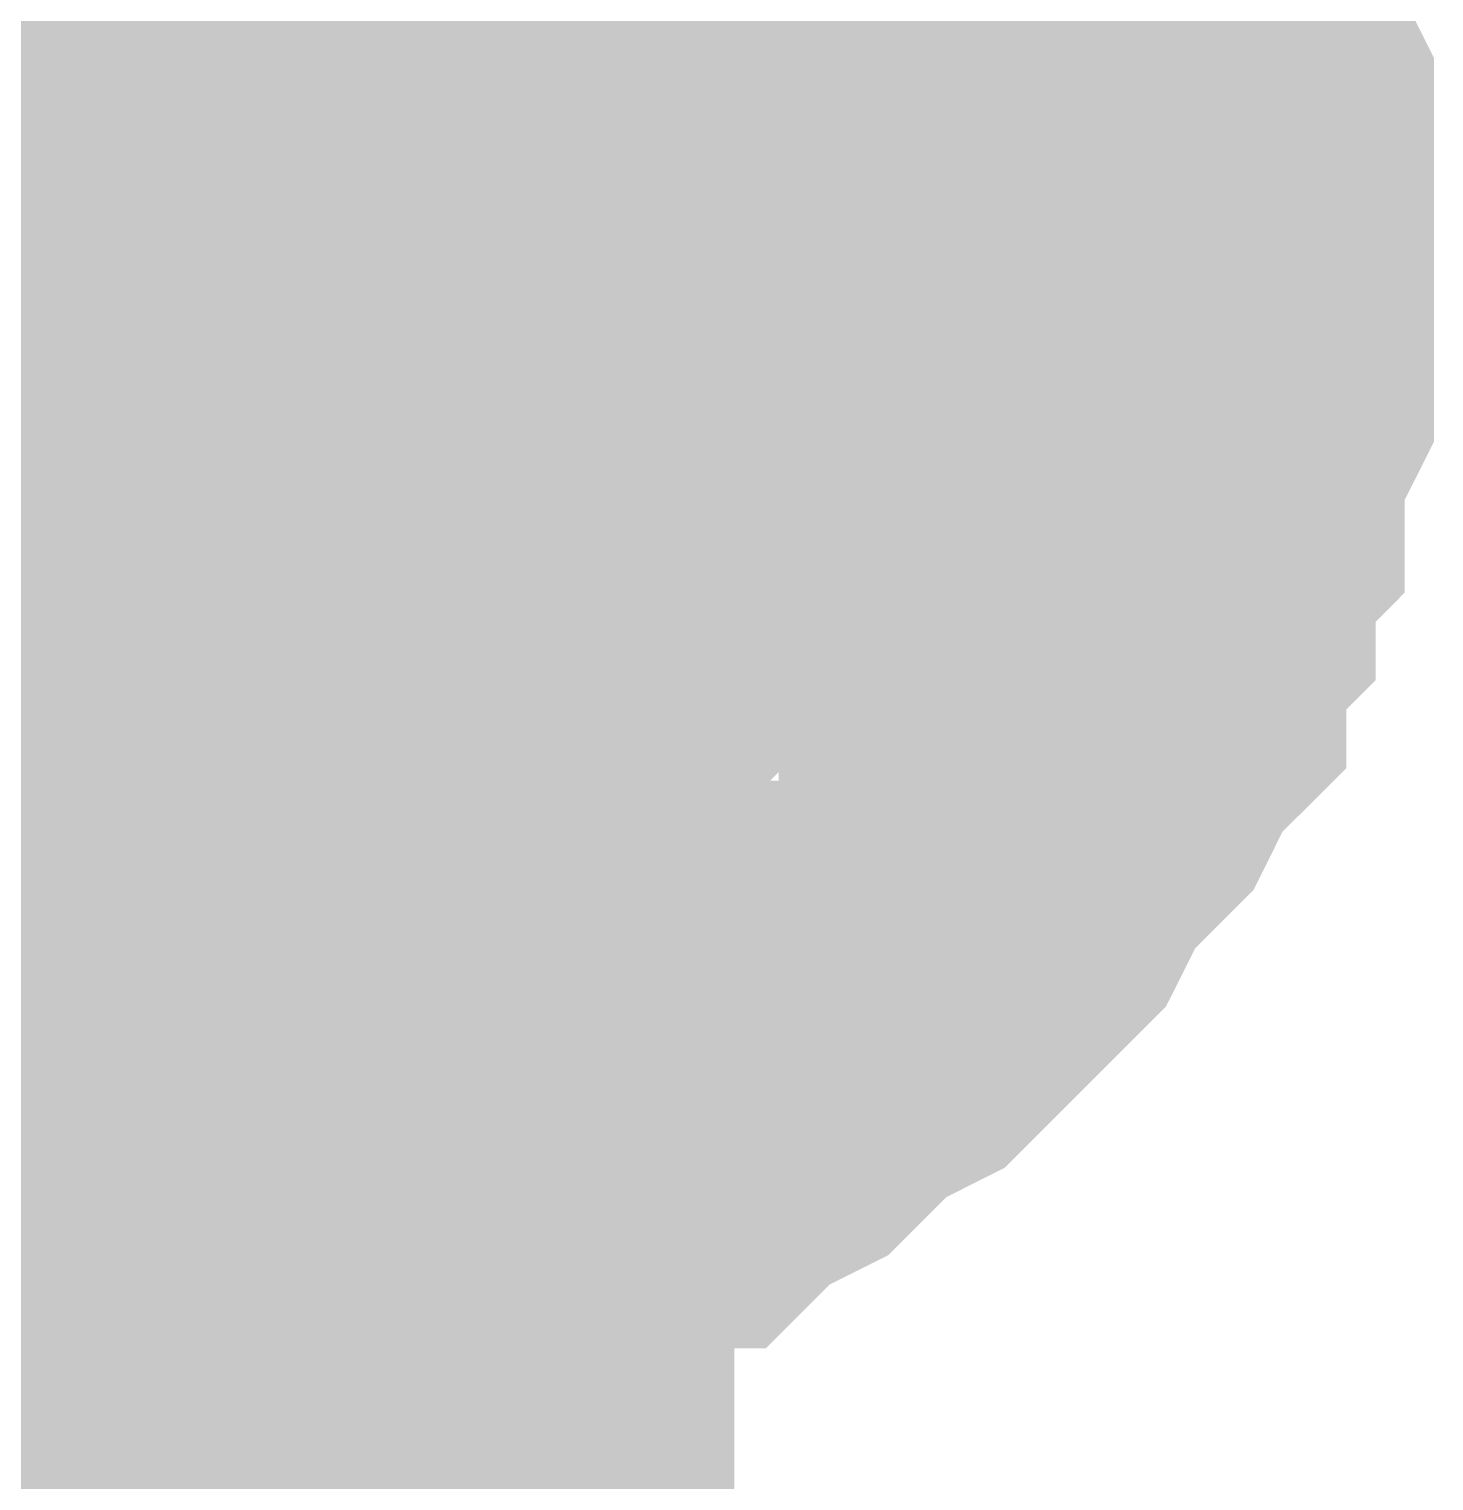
# Model space of a CAD drawing. Header units: inches. Extents: x 0 to 841, y 0 to 594.
# Drawn here: x 547.33 to 548.412, y 274.042 to 275.16 of the extents above; entities that cross this region are included whole.
import ezdxf

# ---------------------------------------------------------------- set-up
doc = ezdxf.new("R2010")
doc.units = ezdxf.units.IN
doc.layers.add('Sheet', color=255, linetype='Continuous')

msp = doc.modelspace()

# ---------------------------------------------------------------- linework, layer by layer
at = {"layer": 'Sheet'}
for points in [[(537.5052, 274.99, 0.7493, 0.7493, 0), (547.4989, 274.99, 0.7493, 0.7493, 0), (547.4989, 277.483, 0.7493, 0.7493, 0)], [(547.8807, 275.3269, 0.2997, 0.2997, 0), (547.9031, 275.3044, 0.2997, 0.2997, 0), (547.9256, 275.282, 0.2997, 0.2997, 0), (547.9256, 275.282, 0.2997, 0.2997, 0), (547.9481, 275.2595, 0.2997, 0.2997, 0), (547.9481, 275.2371, 0.2997, 0.2997, 0), (547.9705, 275.2146, 0.2997, 0.2997, 0), (547.9705, 275.1922, 0.2997, 0.2997, 0), (547.993, 275.1697, 0.2997, 0.2997, 0), (547.993, 275.1472, 0.2997, 0.2997, 0), (547.993, 275.1248, 0.2997, 0.2997, 0), (548.0154, 275.0799, 0.2997, 0.2997, 0), (548.0154, 275.0574, 0.2997, 0.2997, 0), (548.0154, 275.0349, 0.2997, 0.2997, 0), (548.0154, 275.0125, 0.2997, 0.2997, 0), (548.0154, 274.99, 0.2997, 0.2997, 0)], [(547.8807, 275.3269, 0.2997, 0.2997, 0), (547.9031, 275.3044, 0.2997, 0.2997, 0), (547.9256, 275.282, 0.2997, 0.2997, 0), (547.9256, 275.282, 0.2997, 0.2997, 0), (547.9481, 275.2595, 0.2997, 0.2997, 0), (547.9481, 275.2371, 0.2997, 0.2997, 0), (547.9705, 275.2146, 0.2997, 0.2997, 0), (547.9705, 275.1922, 0.2997, 0.2997, 0), (547.993, 275.1697, 0.2997, 0.2997, 0), (547.993, 275.1472, 0.2997, 0.2997, 0), (547.993, 275.1248, 0.2997, 0.2997, 0), (548.0154, 275.0799, 0.2997, 0.2997, 0), (548.0154, 275.0574, 0.2997, 0.2997, 0), (548.0154, 275.0349, 0.2997, 0.2997, 0), (548.0154, 275.0125, 0.2997, 0.2997, 0), (548.0154, 274.99, 0.2997, 0.2997, 0)], [(548.1951, 275.3269, 0.2997, 0.2997, 0), (548.1951, 275.282, 0.2997, 0.2997, 0), (548.2176, 275.2595, 0.2997, 0.2997, 0), (548.2176, 275.2146, 0.2997, 0.2997, 0), (548.24, 275.1922, 0.2997, 0.2997, 0), (548.24, 275.1472, 0.2997, 0.2997, 0), (548.2625, 275.1023, 0.2997, 0.2997, 0), (548.2625, 275.0799, 0.2997, 0.2997, 0), (548.2625, 275.0349, 0.2997, 0.2997, 0), (548.2625, 274.99, 0.2997, 0.2997, 0)], [(548.1951, 275.3269, 0.2997, 0.2997, 0), (548.1951, 275.282, 0.2997, 0.2997, 0), (548.2176, 275.2595, 0.2997, 0.2997, 0), (548.2176, 275.2146, 0.2997, 0.2997, 0), (548.24, 275.1922, 0.2997, 0.2997, 0), (548.24, 275.1472, 0.2997, 0.2997, 0), (548.2625, 275.1023, 0.2997, 0.2997, 0), (548.2625, 275.0799, 0.2997, 0.2997, 0), (548.2625, 275.0349, 0.2997, 0.2997, 0), (548.2625, 274.99, 0.2997, 0.2997, 0)], [(548.1951, 275.3269, 0.2997, 0.2997, 0), (548.1951, 275.282, 0.2997, 0.2997, 0), (548.2176, 275.2595, 0.2997, 0.2997, 0), (548.2176, 275.2146, 0.2997, 0.2997, 0), (548.24, 275.1922, 0.2997, 0.2997, 0), (548.24, 275.1472, 0.2997, 0.2997, 0), (548.2625, 275.1023, 0.2997, 0.2997, 0), (548.2625, 275.0799, 0.2997, 0.2997, 0), (548.2625, 275.0349, 0.2997, 0.2997, 0), (548.2625, 274.99, 0.2997, 0.2997, 0)], [(547.4989, 274.99, 0.7493, 0.7493, 0), (547.4989, 269.4875, 0.7493, 0.7493, 0)], [(547.9705, 275.2146, 0.0991, 0.0991, 0), (547.9705, 275.1922, 0.0991, 0.0991, 0), (547.993, 275.1697, 0.0991, 0.0991, 0), (547.993, 275.1472, 0.0991, 0.0991, 0), (547.993, 275.1248, 0.0991, 0.0991, 0), (548.0154, 275.0799, 0.0991, 0.0991, 0), (548.0154, 275.0574, 0.0991, 0.0991, 0), (548.0154, 275.0349, 0.0991, 0.0991, 0), (548.0154, 275.0125, 0.0991, 0.0991, 0), (548.0154, 274.99, 0.0991, 0.0991, 0)], [(547.9705, 275.2146, 0.0991, 0.0991, 0), (547.9705, 275.1922, 0.0991, 0.0991, 0), (547.993, 275.1697, 0.0991, 0.0991, 0), (547.993, 275.1472, 0.0991, 0.0991, 0), (547.993, 275.1248, 0.0991, 0.0991, 0), (548.0154, 275.0799, 0.0991, 0.0991, 0), (548.0154, 275.0574, 0.0991, 0.0991, 0), (548.0154, 275.0349, 0.0991, 0.0991, 0), (548.0154, 275.0125, 0.0991, 0.0991, 0), (548.0154, 274.99, 0.0991, 0.0991, 0)], [(548.2176, 275.2146, 0.0991, 0.0991, 0), (548.24, 275.1922, 0.0991, 0.0991, 0), (548.24, 275.1472, 0.0991, 0.0991, 0), (548.2625, 275.1023, 0.0991, 0.0991, 0), (548.2625, 275.0799, 0.0991, 0.0991, 0), (548.2625, 275.0349, 0.0991, 0.0991, 0), (548.2625, 274.99, 0.0991, 0.0991, 0)], [(548.2176, 275.2146, 0.0991, 0.0991, 0), (548.24, 275.1922, 0.0991, 0.0991, 0), (548.24, 275.1472, 0.0991, 0.0991, 0), (548.2625, 275.1023, 0.0991, 0.0991, 0), (548.2625, 275.0799, 0.0991, 0.0991, 0), (548.2625, 275.0349, 0.0991, 0.0991, 0), (548.2625, 274.99, 0.0991, 0.0991, 0)], [(548.2176, 275.2146, 0.0991, 0.0991, 0), (548.24, 275.1922, 0.0991, 0.0991, 0), (548.24, 275.1472, 0.0991, 0.0991, 0), (548.2625, 275.1023, 0.0991, 0.0991, 0), (548.2625, 275.0799, 0.0991, 0.0991, 0), (548.2625, 275.0349, 0.0991, 0.0991, 0), (548.2625, 274.99, 0.0991, 0.0991, 0)], [(548.2625, 274.99, 0.2997, 0.2997, 0), (548.2625, 274.9451, 0.2997, 0.2997, 0), (548.2625, 274.9002, 0.2997, 0.2997, 0), (548.2625, 274.8777, 0.2997, 0.2997, 0), (548.24, 274.8328, 0.2997, 0.2997, 0), (548.24, 274.7879, 0.2997, 0.2997, 0), (548.2176, 274.7654, 0.2997, 0.2997, 0), (548.2176, 274.7205, 0.2997, 0.2997, 0), (548.1951, 274.698, 0.2997, 0.2997, 0), (548.1951, 274.6531, 0.2997, 0.2997, 0), (548.1726, 274.6307, 0.2997, 0.2997, 0), (548.1502, 274.5858, 0.2997, 0.2997, 0), (548.1277, 274.5633, 0.2997, 0.2997, 0), (548.1053, 274.5408, 0.2997, 0.2997, 0), (548.0828, 274.4959, 0.2997, 0.2997, 0), (548.0604, 274.4735, 0.2997, 0.2997, 0), (548.0379, 274.451, 0.2997, 0.2997, 0), (548.0154, 274.4285, 0.2997, 0.2997, 0), (547.993, 274.4061, 0.2997, 0.2997, 0), (547.9481, 274.3836, 0.2997, 0.2997, 0), (547.9256, 274.3612, 0.2997, 0.2997, 0), (547.9031, 274.3387, 0.2997, 0.2997, 0), (547.8582, 274.3162, 0.2997, 0.2997, 0), (547.8358, 274.2938, 0.2997, 0.2997, 0), (547.7909, 274.2938, 0.2997, 0.2997, 0), (547.7684, 274.2713, 0.2997, 0.2997, 0), (547.7235, 274.2713, 0.2997, 0.2997, 0), (547.701, 274.2489, 0.2997, 0.2997, 0), (547.6561, 274.2489, 0.2997, 0.2997, 0), (547.6112, 274.2264, 0.2997, 0.2997, 0), (547.5887, 274.2264, 0.2997, 0.2997, 0), (547.5438, 274.2264, 0.2997, 0.2997, 0), (547.4989, 274.2264, 0.2997, 0.2997, 0)], [(547.4989, 269.9816, 0.2997, 0.2997, 0), (547.4989, 274.99, 0.2997, 0.2997, 0)], [(548.2625, 274.99, 0.2997, 0.2997, 0), (548.2625, 274.9451, 0.2997, 0.2997, 0), (548.2625, 274.9002, 0.2997, 0.2997, 0), (548.2625, 274.8777, 0.2997, 0.2997, 0), (548.24, 274.8328, 0.2997, 0.2997, 0), (548.24, 274.7879, 0.2997, 0.2997, 0), (548.2176, 274.7654, 0.2997, 0.2997, 0), (548.2176, 274.7205, 0.2997, 0.2997, 0), (548.1951, 274.698, 0.2997, 0.2997, 0), (548.1951, 274.6531, 0.2997, 0.2997, 0), (548.1726, 274.6307, 0.2997, 0.2997, 0), (548.1502, 274.5858, 0.2997, 0.2997, 0), (548.1277, 274.5633, 0.2997, 0.2997, 0), (548.1053, 274.5408, 0.2997, 0.2997, 0), (548.0828, 274.4959, 0.2997, 0.2997, 0), (548.0604, 274.4735, 0.2997, 0.2997, 0), (548.0379, 274.451, 0.2997, 0.2997, 0), (548.0154, 274.4285, 0.2997, 0.2997, 0), (547.993, 274.4061, 0.2997, 0.2997, 0), (547.9481, 274.3836, 0.2997, 0.2997, 0), (547.9256, 274.3612, 0.2997, 0.2997, 0), (547.9031, 274.3387, 0.2997, 0.2997, 0), (547.8582, 274.3162, 0.2997, 0.2997, 0), (547.8358, 274.2938, 0.2997, 0.2997, 0), (547.7909, 274.2938, 0.2997, 0.2997, 0), (547.7684, 274.2713, 0.2997, 0.2997, 0), (547.7235, 274.2713, 0.2997, 0.2997, 0), (547.701, 274.2489, 0.2997, 0.2997, 0), (547.6561, 274.2489, 0.2997, 0.2997, 0), (547.6112, 274.2264, 0.2997, 0.2997, 0), (547.5887, 274.2264, 0.2997, 0.2997, 0), (547.5438, 274.2264, 0.2997, 0.2997, 0), (547.4989, 274.2264, 0.2997, 0.2997, 0)], [(548.2625, 274.99, 0.2997, 0.2997, 0), (548.2625, 274.9451, 0.2997, 0.2997, 0), (548.2625, 274.9002, 0.2997, 0.2997, 0), (548.2625, 274.8777, 0.2997, 0.2997, 0), (548.24, 274.8328, 0.2997, 0.2997, 0), (548.24, 274.7879, 0.2997, 0.2997, 0), (548.2176, 274.7654, 0.2997, 0.2997, 0), (548.2176, 274.7205, 0.2997, 0.2997, 0), (548.1951, 274.698, 0.2997, 0.2997, 0), (548.1951, 274.6531, 0.2997, 0.2997, 0), (548.1726, 274.6307, 0.2997, 0.2997, 0), (548.1502, 274.5858, 0.2997, 0.2997, 0), (548.1277, 274.5633, 0.2997, 0.2997, 0), (548.1053, 274.5408, 0.2997, 0.2997, 0), (548.0828, 274.4959, 0.2997, 0.2997, 0), (548.0604, 274.4735, 0.2997, 0.2997, 0), (548.0379, 274.451, 0.2997, 0.2997, 0), (548.0154, 274.4285, 0.2997, 0.2997, 0), (547.993, 274.4061, 0.2997, 0.2997, 0), (547.9481, 274.3836, 0.2997, 0.2997, 0), (547.9256, 274.3612, 0.2997, 0.2997, 0), (547.9031, 274.3387, 0.2997, 0.2997, 0), (547.8582, 274.3162, 0.2997, 0.2997, 0), (547.8358, 274.2938, 0.2997, 0.2997, 0), (547.7909, 274.2938, 0.2997, 0.2997, 0), (547.7684, 274.2713, 0.2997, 0.2997, 0), (547.7235, 274.2713, 0.2997, 0.2997, 0), (547.701, 274.2489, 0.2997, 0.2997, 0), (547.6561, 274.2489, 0.2997, 0.2997, 0), (547.6112, 274.2264, 0.2997, 0.2997, 0), (547.5887, 274.2264, 0.2997, 0.2997, 0), (547.5438, 274.2264, 0.2997, 0.2997, 0), (547.4989, 274.2264, 0.2997, 0.2997, 0)], [(548.0154, 274.99, 0.2997, 0.2997, 0), (548.0154, 274.9676, 0.2997, 0.2997, 0), (548.0154, 274.9451, 0.2997, 0.2997, 0), (548.0154, 274.9002, 0.2997, 0.2997, 0), (548.0154, 274.8777, 0.2997, 0.2997, 0), (547.993, 274.8553, 0.2997, 0.2997, 0), (547.993, 274.8328, 0.2997, 0.2997, 0), (547.993, 274.8103, 0.2997, 0.2997, 0), (547.9705, 274.7879, 0.2997, 0.2997, 0), (547.9705, 274.7654, 0.2997, 0.2997, 0), (547.9481, 274.743, 0.2997, 0.2997, 0), (547.9481, 274.7205, 0.2997, 0.2997, 0), (547.9256, 274.698, 0.2997, 0.2997, 0), (547.9256, 274.6756, 0.2997, 0.2997, 0), (547.9031, 274.6531, 0.2997, 0.2997, 0), (547.8807, 274.6307, 0.2997, 0.2997, 0), (547.8582, 274.6307, 0.2997, 0.2997, 0), (547.8582, 274.6082, 0.2997, 0.2997, 0), (547.8358, 274.5858, 0.2997, 0.2997, 0), (547.8133, 274.5633, 0.2997, 0.2997, 0), (547.7909, 274.5633, 0.2997, 0.2997, 0), (547.7684, 274.5408, 0.2997, 0.2997, 0), (547.7459, 274.5408, 0.2997, 0.2997, 0), (547.7235, 274.5184, 0.2997, 0.2997, 0), (547.701, 274.5184, 0.2997, 0.2997, 0), (547.6786, 274.4959, 0.2997, 0.2997, 0), (547.6561, 274.4959, 0.2997, 0.2997, 0), (547.6337, 274.4959, 0.2997, 0.2997, 0), (547.6112, 274.4735, 0.2997, 0.2997, 0), (547.5887, 274.4735, 0.2997, 0.2997, 0), (547.5438, 274.4735, 0.2997, 0.2997, 0), (547.5214, 274.4735, 0.2997, 0.2997, 0), (547.4989, 274.4735, 0.2997, 0.2997, 0)], [(548.0154, 274.99, 0.2997, 0.2997, 0), (548.0154, 274.9676, 0.2997, 0.2997, 0), (548.0154, 274.9451, 0.2997, 0.2997, 0), (548.0154, 274.9002, 0.2997, 0.2997, 0), (548.0154, 274.8777, 0.2997, 0.2997, 0), (547.993, 274.8553, 0.2997, 0.2997, 0), (547.993, 274.8328, 0.2997, 0.2997, 0), (547.993, 274.8103, 0.2997, 0.2997, 0), (547.9705, 274.7879, 0.2997, 0.2997, 0), (547.9705, 274.7654, 0.2997, 0.2997, 0), (547.9481, 274.743, 0.2997, 0.2997, 0), (547.9481, 274.7205, 0.2997, 0.2997, 0), (547.9256, 274.698, 0.2997, 0.2997, 0), (547.9256, 274.6756, 0.2997, 0.2997, 0), (547.9031, 274.6531, 0.2997, 0.2997, 0), (547.8807, 274.6307, 0.2997, 0.2997, 0), (547.8582, 274.6307, 0.2997, 0.2997, 0), (547.8582, 274.6082, 0.2997, 0.2997, 0), (547.8358, 274.5858, 0.2997, 0.2997, 0), (547.8133, 274.5633, 0.2997, 0.2997, 0), (547.7909, 274.5633, 0.2997, 0.2997, 0), (547.7684, 274.5408, 0.2997, 0.2997, 0), (547.7459, 274.5408, 0.2997, 0.2997, 0), (547.7235, 274.5184, 0.2997, 0.2997, 0), (547.701, 274.5184, 0.2997, 0.2997, 0), (547.6786, 274.4959, 0.2997, 0.2997, 0), (547.6561, 274.4959, 0.2997, 0.2997, 0), (547.6337, 274.4959, 0.2997, 0.2997, 0), (547.6112, 274.4735, 0.2997, 0.2997, 0), (547.5887, 274.4735, 0.2997, 0.2997, 0), (547.5438, 274.4735, 0.2997, 0.2997, 0), (547.5214, 274.4735, 0.2997, 0.2997, 0), (547.4989, 274.4735, 0.2997, 0.2997, 0)], [(548.0154, 274.99, 0.2997, 0.2997, 0), (548.0154, 274.99, 0.2997, 0.2997, 0), (548.0154, 274.99, 0.2997, 0.2997, 0), (548.0154, 274.99, 0.2997, 0.2997, 0), (548.0154, 274.99, 0.2997, 0.2997, 0), (548.0154, 274.99, 0.2997, 0.2997, 0), (548.0154, 274.99, 0.2997, 0.2997, 0), (548.0154, 274.99, 0.2997, 0.2997, 0), (548.0154, 274.99, 0.2997, 0.2997, 0), (548.0154, 274.99, 0.2997, 0.2997, 0), (548.0154, 274.99, 0.2997, 0.2997, 0), (548.0154, 274.99, 0.2997, 0.2997, 0), (548.0154, 274.99, 0.2997, 0.2997, 0), (548.0154, 274.99, 0.2997, 0.2997, 0), (548.0154, 274.99, 0.2997, 0.2997, 0), (548.0154, 274.99, 0.2997, 0.2997, 0), (548.0154, 274.99, 0.2997, 0.2997, 0), (548.0154, 274.99, 0.2997, 0.2997, 0), (548.0154, 274.99, 0.2997, 0.2997, 0), (548.0154, 274.99, 0.2997, 0.2997, 0), (548.0154, 274.99, 0.2997, 0.2997, 0), (548.0154, 274.99, 0.2997, 0.2997, 0), (548.0154, 274.99, 0.2997, 0.2997, 0), (548.0154, 274.99, 0.2997, 0.2997, 0), (548.0154, 274.99, 0.2997, 0.2997, 0), (548.0154, 274.99, 0.2997, 0.2997, 0), (548.0154, 274.99, 0.2997, 0.2997, 0), (548.0154, 274.99, 0.2997, 0.2997, 0), (548.0154, 274.99, 0.2997, 0.2997, 0), (548.0154, 274.99, 0.2997, 0.2997, 0), (548.0154, 274.99, 0.2997, 0.2997, 0), (548.0154, 274.99, 0.2997, 0.2997, 0), (548.0154, 274.99, 0.2997, 0.2997, 0)], [(548.0154, 274.99, 0.2997, 0.2997, 0), (548.0154, 274.99, 0.2997, 0.2997, 0)], [(548.0154, 274.99, 0.2997, 0.2997, 0), (548.0154, 274.99, 0.2997, 0.2997, 0), (548.0154, 274.99, 0.2997, 0.2997, 0), (548.0154, 274.99, 0.2997, 0.2997, 0), (548.0154, 274.99, 0.2997, 0.2997, 0), (548.0154, 274.99, 0.2997, 0.2997, 0), (548.0154, 274.99, 0.2997, 0.2997, 0), (548.0154, 274.99, 0.2997, 0.2997, 0), (548.0154, 274.99, 0.2997, 0.2997, 0), (548.0154, 274.99, 0.2997, 0.2997, 0), (548.0154, 274.99, 0.2997, 0.2997, 0), (548.0154, 274.99, 0.2997, 0.2997, 0), (548.0154, 274.99, 0.2997, 0.2997, 0), (548.0154, 274.99, 0.2997, 0.2997, 0), (548.0154, 274.99, 0.2997, 0.2997, 0), (548.0154, 274.99, 0.2997, 0.2997, 0), (548.0154, 274.99, 0.2997, 0.2997, 0), (548.0154, 274.99, 0.2997, 0.2997, 0), (548.0154, 274.99, 0.2997, 0.2997, 0), (548.0154, 274.99, 0.2997, 0.2997, 0), (548.0154, 274.99, 0.2997, 0.2997, 0), (548.0154, 274.99, 0.2997, 0.2997, 0), (548.0154, 274.99, 0.2997, 0.2997, 0), (548.0154, 274.99, 0.2997, 0.2997, 0), (548.0154, 274.99, 0.2997, 0.2997, 0), (548.0154, 274.99, 0.2997, 0.2997, 0), (548.0154, 274.99, 0.2997, 0.2997, 0), (548.0154, 274.99, 0.2997, 0.2997, 0), (548.0154, 274.99, 0.2997, 0.2997, 0), (548.0154, 274.99, 0.2997, 0.2997, 0), (548.0154, 274.99, 0.2997, 0.2997, 0), (548.0154, 274.99, 0.2997, 0.2997, 0), (548.0154, 274.99, 0.2997, 0.2997, 0)], [(548.0154, 274.99, 0.2997, 0.2997, 0), (548.0154, 274.99, 0.2997, 0.2997, 0)], [(548.2625, 274.99, 0.2997, 0.2997, 0), (548.2625, 274.99, 0.2997, 0.2997, 0), (548.2625, 274.99, 0.2997, 0.2997, 0), (548.2625, 274.99, 0.2997, 0.2997, 0), (548.2625, 274.99, 0.2997, 0.2997, 0), (548.2625, 274.99, 0.2997, 0.2997, 0), (548.2625, 274.99, 0.2997, 0.2997, 0), (548.2625, 274.99, 0.2997, 0.2997, 0), (548.2625, 274.99, 0.2997, 0.2997, 0), (548.2625, 274.99, 0.2997, 0.2997, 0), (548.2625, 274.99, 0.2997, 0.2997, 0), (548.2625, 274.99, 0.2997, 0.2997, 0), (548.2625, 274.99, 0.2997, 0.2997, 0), (548.2625, 274.99, 0.2997, 0.2997, 0), (548.2625, 274.99, 0.2997, 0.2997, 0), (548.2625, 274.99, 0.2997, 0.2997, 0), (548.2625, 274.99, 0.2997, 0.2997, 0), (548.2625, 274.99, 0.2997, 0.2997, 0), (548.2625, 274.99, 0.2997, 0.2997, 0), (548.2625, 274.99, 0.2997, 0.2997, 0), (548.2625, 274.99, 0.2997, 0.2997, 0), (548.2625, 274.99, 0.2997, 0.2997, 0), (548.2625, 274.99, 0.2997, 0.2997, 0), (548.2625, 274.99, 0.2997, 0.2997, 0), (548.2625, 274.99, 0.2997, 0.2997, 0), (548.2625, 274.99, 0.2997, 0.2997, 0), (548.2625, 274.99, 0.2997, 0.2997, 0), (548.2625, 274.99, 0.2997, 0.2997, 0), (548.2625, 274.99, 0.2997, 0.2997, 0), (548.2625, 274.99, 0.2997, 0.2997, 0), (548.2625, 274.99, 0.2997, 0.2997, 0), (548.2625, 274.99, 0.2997, 0.2997, 0), (548.2625, 274.99, 0.2997, 0.2997, 0)], [(548.2625, 274.99, 0.2997, 0.2997, 0), (548.2625, 274.99, 0.2997, 0.2997, 0)], [(548.2625, 274.99, 0.2997, 0.2997, 0), (548.2625, 274.99, 0.2997, 0.2997, 0), (548.2625, 274.99, 0.2997, 0.2997, 0), (548.2625, 274.99, 0.2997, 0.2997, 0), (548.2625, 274.99, 0.2997, 0.2997, 0), (548.2625, 274.99, 0.2997, 0.2997, 0), (548.2625, 274.99, 0.2997, 0.2997, 0), (548.2625, 274.99, 0.2997, 0.2997, 0), (548.2625, 274.99, 0.2997, 0.2997, 0), (548.2625, 274.99, 0.2997, 0.2997, 0), (548.2625, 274.99, 0.2997, 0.2997, 0), (548.2625, 274.99, 0.2997, 0.2997, 0), (548.2625, 274.99, 0.2997, 0.2997, 0), (548.2625, 274.99, 0.2997, 0.2997, 0), (548.2625, 274.99, 0.2997, 0.2997, 0), (548.2625, 274.99, 0.2997, 0.2997, 0), (548.2625, 274.99, 0.2997, 0.2997, 0), (548.2625, 274.99, 0.2997, 0.2997, 0), (548.2625, 274.99, 0.2997, 0.2997, 0), (548.2625, 274.99, 0.2997, 0.2997, 0), (548.2625, 274.99, 0.2997, 0.2997, 0), (548.2625, 274.99, 0.2997, 0.2997, 0), (548.2625, 274.99, 0.2997, 0.2997, 0), (548.2625, 274.99, 0.2997, 0.2997, 0), (548.2625, 274.99, 0.2997, 0.2997, 0), (548.2625, 274.99, 0.2997, 0.2997, 0), (548.2625, 274.99, 0.2997, 0.2997, 0), (548.2625, 274.99, 0.2997, 0.2997, 0), (548.2625, 274.99, 0.2997, 0.2997, 0), (548.2625, 274.99, 0.2997, 0.2997, 0), (548.2625, 274.99, 0.2997, 0.2997, 0), (548.2625, 274.99, 0.2997, 0.2997, 0), (548.2625, 274.99, 0.2997, 0.2997, 0)], [(548.2625, 274.99, 0.2997, 0.2997, 0), (548.2625, 274.99, 0.2997, 0.2997, 0)], [(548.2625, 274.99, 0.2997, 0.2997, 0), (548.2625, 274.99, 0.2997, 0.2997, 0), (548.2625, 274.99, 0.2997, 0.2997, 0), (548.2625, 274.99, 0.2997, 0.2997, 0), (548.2625, 274.99, 0.2997, 0.2997, 0), (548.2625, 274.99, 0.2997, 0.2997, 0), (548.2625, 274.99, 0.2997, 0.2997, 0), (548.2625, 274.99, 0.2997, 0.2997, 0), (548.2625, 274.99, 0.2997, 0.2997, 0), (548.2625, 274.99, 0.2997, 0.2997, 0), (548.2625, 274.99, 0.2997, 0.2997, 0), (548.2625, 274.99, 0.2997, 0.2997, 0), (548.2625, 274.99, 0.2997, 0.2997, 0), (548.2625, 274.99, 0.2997, 0.2997, 0), (548.2625, 274.99, 0.2997, 0.2997, 0), (548.2625, 274.99, 0.2997, 0.2997, 0), (548.2625, 274.99, 0.2997, 0.2997, 0), (548.2625, 274.99, 0.2997, 0.2997, 0), (548.2625, 274.99, 0.2997, 0.2997, 0), (548.2625, 274.99, 0.2997, 0.2997, 0), (548.2625, 274.99, 0.2997, 0.2997, 0), (548.2625, 274.99, 0.2997, 0.2997, 0), (548.2625, 274.99, 0.2997, 0.2997, 0), (548.2625, 274.99, 0.2997, 0.2997, 0), (548.2625, 274.99, 0.2997, 0.2997, 0), (548.2625, 274.99, 0.2997, 0.2997, 0), (548.2625, 274.99, 0.2997, 0.2997, 0), (548.2625, 274.99, 0.2997, 0.2997, 0), (548.2625, 274.99, 0.2997, 0.2997, 0), (548.2625, 274.99, 0.2997, 0.2997, 0), (548.2625, 274.99, 0.2997, 0.2997, 0), (548.2625, 274.99, 0.2997, 0.2997, 0), (548.2625, 274.99, 0.2997, 0.2997, 0)], [(548.2625, 274.99, 0.2997, 0.2997, 0), (548.2625, 274.99, 0.2997, 0.2997, 0)], [(548.2625, 274.99, 0.0991, 0.0991, 0), (548.2625, 274.9451, 0.0991, 0.0991, 0), (548.2625, 274.9002, 0.0991, 0.0991, 0), (548.2625, 274.8777, 0.0991, 0.0991, 0), (548.24, 274.8328, 0.0991, 0.0991, 0), (548.24, 274.7879, 0.0991, 0.0991, 0), (548.2176, 274.7654, 0.0991, 0.0991, 0), (548.2176, 274.7205, 0.0991, 0.0991, 0), (548.1951, 274.698, 0.0991, 0.0991, 0), (548.1951, 274.6531, 0.0991, 0.0991, 0), (548.1726, 274.6307, 0.0991, 0.0991, 0), (548.1502, 274.5858, 0.0991, 0.0991, 0), (548.1277, 274.5633, 0.0991, 0.0991, 0), (548.1053, 274.5408, 0.0991, 0.0991, 0), (548.0828, 274.4959, 0.0991, 0.0991, 0), (548.0604, 274.4735, 0.0991, 0.0991, 0), (548.0379, 274.451, 0.0991, 0.0991, 0), (548.0154, 274.4285, 0.0991, 0.0991, 0), (547.993, 274.4061, 0.0991, 0.0991, 0), (547.9481, 274.3836, 0.0991, 0.0991, 0), (547.9256, 274.3612, 0.0991, 0.0991, 0), (547.9031, 274.3387, 0.0991, 0.0991, 0), (547.8582, 274.3162, 0.0991, 0.0991, 0), (547.8358, 274.2938, 0.0991, 0.0991, 0), (547.7909, 274.2938, 0.0991, 0.0991, 0), (547.7684, 274.2713, 0.0991, 0.0991, 0), (547.7235, 274.2713, 0.0991, 0.0991, 0), (547.701, 274.2489, 0.0991, 0.0991, 0), (547.6561, 274.2489, 0.0991, 0.0991, 0), (547.6112, 274.2264, 0.0991, 0.0991, 0), (547.5887, 274.2264, 0.0991, 0.0991, 0), (547.5438, 274.2264, 0.0991, 0.0991, 0), (547.4989, 274.2264, 0.0991, 0.0991, 0)], [(548.2625, 274.99, 0.0991, 0.0991, 0), (548.2625, 274.9451, 0.0991, 0.0991, 0), (548.2625, 274.9002, 0.0991, 0.0991, 0), (548.2625, 274.8777, 0.0991, 0.0991, 0), (548.24, 274.8328, 0.0991, 0.0991, 0), (548.24, 274.7879, 0.0991, 0.0991, 0), (548.2176, 274.7654, 0.0991, 0.0991, 0), (548.2176, 274.7205, 0.0991, 0.0991, 0), (548.1951, 274.698, 0.0991, 0.0991, 0), (548.1951, 274.6531, 0.0991, 0.0991, 0), (548.1726, 274.6307, 0.0991, 0.0991, 0), (548.1502, 274.5858, 0.0991, 0.0991, 0), (548.1277, 274.5633, 0.0991, 0.0991, 0), (548.1053, 274.5408, 0.0991, 0.0991, 0), (548.0828, 274.4959, 0.0991, 0.0991, 0), (548.0604, 274.4735, 0.0991, 0.0991, 0), (548.0379, 274.451, 0.0991, 0.0991, 0), (548.0154, 274.4285, 0.0991, 0.0991, 0), (547.993, 274.4061, 0.0991, 0.0991, 0), (547.9481, 274.3836, 0.0991, 0.0991, 0), (547.9256, 274.3612, 0.0991, 0.0991, 0), (547.9031, 274.3387, 0.0991, 0.0991, 0), (547.8582, 274.3162, 0.0991, 0.0991, 0), (547.8358, 274.2938, 0.0991, 0.0991, 0), (547.7909, 274.2938, 0.0991, 0.0991, 0), (547.7684, 274.2713, 0.0991, 0.0991, 0), (547.7235, 274.2713, 0.0991, 0.0991, 0), (547.701, 274.2489, 0.0991, 0.0991, 0), (547.6561, 274.2489, 0.0991, 0.0991, 0), (547.6112, 274.2264, 0.0991, 0.0991, 0), (547.5887, 274.2264, 0.0991, 0.0991, 0), (547.5438, 274.2264, 0.0991, 0.0991, 0), (547.4989, 274.2264, 0.0991, 0.0991, 0)], [(548.2625, 274.99, 0.0991, 0.0991, 0), (548.2625, 274.9451, 0.0991, 0.0991, 0), (548.2625, 274.9002, 0.0991, 0.0991, 0), (548.2625, 274.8777, 0.0991, 0.0991, 0), (548.24, 274.8328, 0.0991, 0.0991, 0), (548.24, 274.7879, 0.0991, 0.0991, 0), (548.2176, 274.7654, 0.0991, 0.0991, 0), (548.2176, 274.7205, 0.0991, 0.0991, 0), (548.1951, 274.698, 0.0991, 0.0991, 0), (548.1951, 274.6531, 0.0991, 0.0991, 0), (548.1726, 274.6307, 0.0991, 0.0991, 0), (548.1502, 274.5858, 0.0991, 0.0991, 0), (548.1277, 274.5633, 0.0991, 0.0991, 0), (548.1053, 274.5408, 0.0991, 0.0991, 0), (548.0828, 274.4959, 0.0991, 0.0991, 0), (548.0604, 274.4735, 0.0991, 0.0991, 0), (548.0379, 274.451, 0.0991, 0.0991, 0), (548.0154, 274.4285, 0.0991, 0.0991, 0), (547.993, 274.4061, 0.0991, 0.0991, 0), (547.9481, 274.3836, 0.0991, 0.0991, 0), (547.9256, 274.3612, 0.0991, 0.0991, 0), (547.9031, 274.3387, 0.0991, 0.0991, 0), (547.8582, 274.3162, 0.0991, 0.0991, 0), (547.8358, 274.2938, 0.0991, 0.0991, 0), (547.7909, 274.2938, 0.0991, 0.0991, 0), (547.7684, 274.2713, 0.0991, 0.0991, 0), (547.7235, 274.2713, 0.0991, 0.0991, 0), (547.701, 274.2489, 0.0991, 0.0991, 0), (547.6561, 274.2489, 0.0991, 0.0991, 0), (547.6112, 274.2264, 0.0991, 0.0991, 0), (547.5887, 274.2264, 0.0991, 0.0991, 0), (547.5438, 274.2264, 0.0991, 0.0991, 0), (547.4989, 274.2264, 0.0991, 0.0991, 0)], [(548.0154, 274.99, 0.0991, 0.0991, 0), (548.0154, 274.9676, 0.0991, 0.0991, 0), (548.0154, 274.9451, 0.0991, 0.0991, 0), (548.0154, 274.9002, 0.0991, 0.0991, 0), (548.0154, 274.8777, 0.0991, 0.0991, 0), (547.993, 274.8553, 0.0991, 0.0991, 0), (547.993, 274.8328, 0.0991, 0.0991, 0), (547.993, 274.8103, 0.0991, 0.0991, 0), (547.9705, 274.7879, 0.0991, 0.0991, 0), (547.9705, 274.7654, 0.0991, 0.0991, 0), (547.9481, 274.743, 0.0991, 0.0991, 0), (547.9481, 274.7205, 0.0991, 0.0991, 0), (547.9256, 274.698, 0.0991, 0.0991, 0), (547.9256, 274.6756, 0.0991, 0.0991, 0), (547.9031, 274.6531, 0.0991, 0.0991, 0), (547.8807, 274.6307, 0.0991, 0.0991, 0), (547.8582, 274.6307, 0.0991, 0.0991, 0), (547.8582, 274.6082, 0.0991, 0.0991, 0), (547.8358, 274.5858, 0.0991, 0.0991, 0), (547.8133, 274.5633, 0.0991, 0.0991, 0), (547.7909, 274.5633, 0.0991, 0.0991, 0), (547.7684, 274.5408, 0.0991, 0.0991, 0), (547.7459, 274.5408, 0.0991, 0.0991, 0), (547.7235, 274.5184, 0.0991, 0.0991, 0), (547.701, 274.5184, 0.0991, 0.0991, 0), (547.6786, 274.4959, 0.0991, 0.0991, 0), (547.6561, 274.4959, 0.0991, 0.0991, 0), (547.6337, 274.4959, 0.0991, 0.0991, 0), (547.6112, 274.4735, 0.0991, 0.0991, 0), (547.5887, 274.4735, 0.0991, 0.0991, 0), (547.5438, 274.4735, 0.0991, 0.0991, 0), (547.5214, 274.4735, 0.0991, 0.0991, 0), (547.4989, 274.4735, 0.0991, 0.0991, 0)], [(548.0154, 274.99, 0.0991, 0.0991, 0), (548.0154, 274.9676, 0.0991, 0.0991, 0), (548.0154, 274.9451, 0.0991, 0.0991, 0), (548.0154, 274.9002, 0.0991, 0.0991, 0), (548.0154, 274.8777, 0.0991, 0.0991, 0), (547.993, 274.8553, 0.0991, 0.0991, 0), (547.993, 274.8328, 0.0991, 0.0991, 0), (547.993, 274.8103, 0.0991, 0.0991, 0), (547.9705, 274.7879, 0.0991, 0.0991, 0), (547.9705, 274.7654, 0.0991, 0.0991, 0), (547.9481, 274.743, 0.0991, 0.0991, 0), (547.9481, 274.7205, 0.0991, 0.0991, 0), (547.9256, 274.698, 0.0991, 0.0991, 0), (547.9256, 274.6756, 0.0991, 0.0991, 0), (547.9031, 274.6531, 0.0991, 0.0991, 0), (547.8807, 274.6307, 0.0991, 0.0991, 0), (547.8582, 274.6307, 0.0991, 0.0991, 0), (547.8582, 274.6082, 0.0991, 0.0991, 0), (547.8358, 274.5858, 0.0991, 0.0991, 0), (547.8133, 274.5633, 0.0991, 0.0991, 0), (547.7909, 274.5633, 0.0991, 0.0991, 0), (547.7684, 274.5408, 0.0991, 0.0991, 0), (547.7459, 274.5408, 0.0991, 0.0991, 0), (547.7235, 274.5184, 0.0991, 0.0991, 0), (547.701, 274.5184, 0.0991, 0.0991, 0), (547.6786, 274.4959, 0.0991, 0.0991, 0), (547.6561, 274.4959, 0.0991, 0.0991, 0), (547.6337, 274.4959, 0.0991, 0.0991, 0), (547.6112, 274.4735, 0.0991, 0.0991, 0), (547.5887, 274.4735, 0.0991, 0.0991, 0), (547.5438, 274.4735, 0.0991, 0.0991, 0), (547.5214, 274.4735, 0.0991, 0.0991, 0), (547.4989, 274.4735, 0.0991, 0.0991, 0)], [(548.0154, 274.99, 0.0991, 0.0991, 0), (548.0154, 274.99, 0.0991, 0.0991, 0), (548.0154, 274.99, 0.0991, 0.0991, 0), (548.0154, 274.99, 0.0991, 0.0991, 0), (548.0154, 274.99, 0.0991, 0.0991, 0), (548.0154, 274.99, 0.0991, 0.0991, 0), (548.0154, 274.99, 0.0991, 0.0991, 0), (548.0154, 274.99, 0.0991, 0.0991, 0), (548.0154, 274.99, 0.0991, 0.0991, 0), (548.0154, 274.99, 0.0991, 0.0991, 0), (548.0154, 274.99, 0.0991, 0.0991, 0), (548.0154, 274.99, 0.0991, 0.0991, 0), (548.0154, 274.99, 0.0991, 0.0991, 0), (548.0154, 274.99, 0.0991, 0.0991, 0), (548.0154, 274.99, 0.0991, 0.0991, 0), (548.0154, 274.99, 0.0991, 0.0991, 0), (548.0154, 274.99, 0.0991, 0.0991, 0), (548.0154, 274.99, 0.0991, 0.0991, 0), (548.0154, 274.99, 0.0991, 0.0991, 0), (548.0154, 274.99, 0.0991, 0.0991, 0), (548.0154, 274.99, 0.0991, 0.0991, 0), (548.0154, 274.99, 0.0991, 0.0991, 0), (548.0154, 274.99, 0.0991, 0.0991, 0), (548.0154, 274.99, 0.0991, 0.0991, 0), (548.0154, 274.99, 0.0991, 0.0991, 0), (548.0154, 274.99, 0.0991, 0.0991, 0), (548.0154, 274.99, 0.0991, 0.0991, 0), (548.0154, 274.99, 0.0991, 0.0991, 0), (548.0154, 274.99, 0.0991, 0.0991, 0), (548.0154, 274.99, 0.0991, 0.0991, 0), (548.0154, 274.99, 0.0991, 0.0991, 0), (548.0154, 274.99, 0.0991, 0.0991, 0), (548.0154, 274.99, 0.0991, 0.0991, 0)], [(548.0154, 274.99, 0.0991, 0.0991, 0), (548.0154, 274.99, 0.0991, 0.0991, 0)], [(548.0154, 274.99, 0.0991, 0.0991, 0), (548.0154, 274.99, 0.0991, 0.0991, 0), (548.0154, 274.99, 0.0991, 0.0991, 0), (548.0154, 274.99, 0.0991, 0.0991, 0), (548.0154, 274.99, 0.0991, 0.0991, 0), (548.0154, 274.99, 0.0991, 0.0991, 0), (548.0154, 274.99, 0.0991, 0.0991, 0), (548.0154, 274.99, 0.0991, 0.0991, 0), (548.0154, 274.99, 0.0991, 0.0991, 0), (548.0154, 274.99, 0.0991, 0.0991, 0), (548.0154, 274.99, 0.0991, 0.0991, 0), (548.0154, 274.99, 0.0991, 0.0991, 0), (548.0154, 274.99, 0.0991, 0.0991, 0), (548.0154, 274.99, 0.0991, 0.0991, 0), (548.0154, 274.99, 0.0991, 0.0991, 0), (548.0154, 274.99, 0.0991, 0.0991, 0), (548.0154, 274.99, 0.0991, 0.0991, 0), (548.0154, 274.99, 0.0991, 0.0991, 0), (548.0154, 274.99, 0.0991, 0.0991, 0), (548.0154, 274.99, 0.0991, 0.0991, 0), (548.0154, 274.99, 0.0991, 0.0991, 0), (548.0154, 274.99, 0.0991, 0.0991, 0), (548.0154, 274.99, 0.0991, 0.0991, 0), (548.0154, 274.99, 0.0991, 0.0991, 0), (548.0154, 274.99, 0.0991, 0.0991, 0), (548.0154, 274.99, 0.0991, 0.0991, 0), (548.0154, 274.99, 0.0991, 0.0991, 0), (548.0154, 274.99, 0.0991, 0.0991, 0), (548.0154, 274.99, 0.0991, 0.0991, 0), (548.0154, 274.99, 0.0991, 0.0991, 0), (548.0154, 274.99, 0.0991, 0.0991, 0), (548.0154, 274.99, 0.0991, 0.0991, 0), (548.0154, 274.99, 0.0991, 0.0991, 0)], [(548.0154, 274.99, 0.0991, 0.0991, 0), (548.0154, 274.99, 0.0991, 0.0991, 0)], [(548.2625, 274.99, 0.0991, 0.0991, 0), (548.2625, 274.99, 0.0991, 0.0991, 0), (548.2625, 274.99, 0.0991, 0.0991, 0), (548.2625, 274.99, 0.0991, 0.0991, 0), (548.2625, 274.99, 0.0991, 0.0991, 0), (548.2625, 274.99, 0.0991, 0.0991, 0), (548.2625, 274.99, 0.0991, 0.0991, 0), (548.2625, 274.99, 0.0991, 0.0991, 0), (548.2625, 274.99, 0.0991, 0.0991, 0), (548.2625, 274.99, 0.0991, 0.0991, 0), (548.2625, 274.99, 0.0991, 0.0991, 0), (548.2625, 274.99, 0.0991, 0.0991, 0), (548.2625, 274.99, 0.0991, 0.0991, 0), (548.2625, 274.99, 0.0991, 0.0991, 0), (548.2625, 274.99, 0.0991, 0.0991, 0), (548.2625, 274.99, 0.0991, 0.0991, 0), (548.2625, 274.99, 0.0991, 0.0991, 0), (548.2625, 274.99, 0.0991, 0.0991, 0), (548.2625, 274.99, 0.0991, 0.0991, 0), (548.2625, 274.99, 0.0991, 0.0991, 0), (548.2625, 274.99, 0.0991, 0.0991, 0), (548.2625, 274.99, 0.0991, 0.0991, 0), (548.2625, 274.99, 0.0991, 0.0991, 0), (548.2625, 274.99, 0.0991, 0.0991, 0), (548.2625, 274.99, 0.0991, 0.0991, 0), (548.2625, 274.99, 0.0991, 0.0991, 0), (548.2625, 274.99, 0.0991, 0.0991, 0), (548.2625, 274.99, 0.0991, 0.0991, 0), (548.2625, 274.99, 0.0991, 0.0991, 0), (548.2625, 274.99, 0.0991, 0.0991, 0), (548.2625, 274.99, 0.0991, 0.0991, 0), (548.2625, 274.99, 0.0991, 0.0991, 0), (548.2625, 274.99, 0.0991, 0.0991, 0)], [(548.2625, 274.99, 0.0991, 0.0991, 0), (548.2625, 274.99, 0.0991, 0.0991, 0)], [(548.2625, 274.99, 0.0991, 0.0991, 0), (548.2625, 274.99, 0.0991, 0.0991, 0), (548.2625, 274.99, 0.0991, 0.0991, 0), (548.2625, 274.99, 0.0991, 0.0991, 0), (548.2625, 274.99, 0.0991, 0.0991, 0), (548.2625, 274.99, 0.0991, 0.0991, 0), (548.2625, 274.99, 0.0991, 0.0991, 0), (548.2625, 274.99, 0.0991, 0.0991, 0), (548.2625, 274.99, 0.0991, 0.0991, 0), (548.2625, 274.99, 0.0991, 0.0991, 0), (548.2625, 274.99, 0.0991, 0.0991, 0), (548.2625, 274.99, 0.0991, 0.0991, 0), (548.2625, 274.99, 0.0991, 0.0991, 0), (548.2625, 274.99, 0.0991, 0.0991, 0), (548.2625, 274.99, 0.0991, 0.0991, 0), (548.2625, 274.99, 0.0991, 0.0991, 0), (548.2625, 274.99, 0.0991, 0.0991, 0), (548.2625, 274.99, 0.0991, 0.0991, 0), (548.2625, 274.99, 0.0991, 0.0991, 0), (548.2625, 274.99, 0.0991, 0.0991, 0), (548.2625, 274.99, 0.0991, 0.0991, 0), (548.2625, 274.99, 0.0991, 0.0991, 0), (548.2625, 274.99, 0.0991, 0.0991, 0), (548.2625, 274.99, 0.0991, 0.0991, 0), (548.2625, 274.99, 0.0991, 0.0991, 0), (548.2625, 274.99, 0.0991, 0.0991, 0), (548.2625, 274.99, 0.0991, 0.0991, 0), (548.2625, 274.99, 0.0991, 0.0991, 0), (548.2625, 274.99, 0.0991, 0.0991, 0), (548.2625, 274.99, 0.0991, 0.0991, 0), (548.2625, 274.99, 0.0991, 0.0991, 0), (548.2625, 274.99, 0.0991, 0.0991, 0), (548.2625, 274.99, 0.0991, 0.0991, 0)], [(548.2625, 274.99, 0.0991, 0.0991, 0), (548.2625, 274.99, 0.0991, 0.0991, 0)], [(548.2625, 274.99, 0.0991, 0.0991, 0), (548.2625, 274.99, 0.0991, 0.0991, 0), (548.2625, 274.99, 0.0991, 0.0991, 0), (548.2625, 274.99, 0.0991, 0.0991, 0), (548.2625, 274.99, 0.0991, 0.0991, 0), (548.2625, 274.99, 0.0991, 0.0991, 0), (548.2625, 274.99, 0.0991, 0.0991, 0), (548.2625, 274.99, 0.0991, 0.0991, 0), (548.2625, 274.99, 0.0991, 0.0991, 0), (548.2625, 274.99, 0.0991, 0.0991, 0), (548.2625, 274.99, 0.0991, 0.0991, 0), (548.2625, 274.99, 0.0991, 0.0991, 0), (548.2625, 274.99, 0.0991, 0.0991, 0), (548.2625, 274.99, 0.0991, 0.0991, 0), (548.2625, 274.99, 0.0991, 0.0991, 0), (548.2625, 274.99, 0.0991, 0.0991, 0), (548.2625, 274.99, 0.0991, 0.0991, 0), (548.2625, 274.99, 0.0991, 0.0991, 0), (548.2625, 274.99, 0.0991, 0.0991, 0), (548.2625, 274.99, 0.0991, 0.0991, 0), (548.2625, 274.99, 0.0991, 0.0991, 0), (548.2625, 274.99, 0.0991, 0.0991, 0), (548.2625, 274.99, 0.0991, 0.0991, 0), (548.2625, 274.99, 0.0991, 0.0991, 0), (548.2625, 274.99, 0.0991, 0.0991, 0), (548.2625, 274.99, 0.0991, 0.0991, 0), (548.2625, 274.99, 0.0991, 0.0991, 0), (548.2625, 274.99, 0.0991, 0.0991, 0), (548.2625, 274.99, 0.0991, 0.0991, 0), (548.2625, 274.99, 0.0991, 0.0991, 0), (548.2625, 274.99, 0.0991, 0.0991, 0), (548.2625, 274.99, 0.0991, 0.0991, 0), (548.2625, 274.99, 0.0991, 0.0991, 0)], [(548.2625, 274.99, 0.0991, 0.0991, 0), (548.2625, 274.99, 0.0991, 0.0991, 0)], [(547.4989, 274.4735, 0.2997, 0.2997, 0), (547.4764, 274.4735, 0.2997, 0.2997, 0), (547.454, 274.4735, 0.2997, 0.2997, 0), (547.4315, 274.4735, 0.2997, 0.2997, 0), (547.4091, 274.4735, 0.2997, 0.2997, 0), (547.3866, 274.4959, 0.2997, 0.2997, 0), (547.3642, 274.4959, 0.2997, 0.2997, 0), (547.3192, 274.4959, 0.2997, 0.2997, 0), (547.2968, 274.5184, 0.2997, 0.2997, 0), (547.2968, 274.5184, 0.2997, 0.2997, 0), (547.2743, 274.5408, 0.2997, 0.2997, 0), (547.2519, 274.5408, 0.2997, 0.2997, 0), (547.2294, 274.5633, 0.2997, 0.2997, 0), (547.207, 274.5633, 0.2997, 0.2997, 0), (547.1845, 274.5858, 0.2997, 0.2997, 0), (547.162, 274.6082, 0.2997, 0.2997, 0)], [(547.4989, 274.4735, 0.2997, 0.2997, 0), (547.4764, 274.4735, 0.2997, 0.2997, 0), (547.454, 274.4735, 0.2997, 0.2997, 0), (547.4315, 274.4735, 0.2997, 0.2997, 0), (547.4091, 274.4735, 0.2997, 0.2997, 0), (547.3866, 274.4959, 0.2997, 0.2997, 0), (547.3642, 274.4959, 0.2997, 0.2997, 0), (547.3192, 274.4959, 0.2997, 0.2997, 0), (547.2968, 274.5184, 0.2997, 0.2997, 0), (547.2968, 274.5184, 0.2997, 0.2997, 0), (547.2743, 274.5408, 0.2997, 0.2997, 0), (547.2519, 274.5408, 0.2997, 0.2997, 0), (547.2294, 274.5633, 0.2997, 0.2997, 0), (547.207, 274.5633, 0.2997, 0.2997, 0), (547.1845, 274.5858, 0.2997, 0.2997, 0), (547.162, 274.6082, 0.2997, 0.2997, 0)], [(547.4989, 274.4735, 0.0991, 0.0991, 0), (547.4764, 274.4735, 0.0991, 0.0991, 0), (547.454, 274.4735, 0.0991, 0.0991, 0), (547.4315, 274.4735, 0.0991, 0.0991, 0), (547.4091, 274.4735, 0.0991, 0.0991, 0), (547.3866, 274.4959, 0.0991, 0.0991, 0), (547.3642, 274.4959, 0.0991, 0.0991, 0), (547.3192, 274.4959, 0.0991, 0.0991, 0), (547.2968, 274.5184, 0.0991, 0.0991, 0), (547.2968, 274.5184, 0.0991, 0.0991, 0), (547.2743, 274.5408, 0.0991, 0.0991, 0)], [(547.4989, 274.4735, 0.0991, 0.0991, 0), (547.4764, 274.4735, 0.0991, 0.0991, 0), (547.454, 274.4735, 0.0991, 0.0991, 0), (547.4315, 274.4735, 0.0991, 0.0991, 0), (547.4091, 274.4735, 0.0991, 0.0991, 0), (547.3866, 274.4959, 0.0991, 0.0991, 0), (547.3642, 274.4959, 0.0991, 0.0991, 0), (547.3192, 274.4959, 0.0991, 0.0991, 0), (547.2968, 274.5184, 0.0991, 0.0991, 0), (547.2968, 274.5184, 0.0991, 0.0991, 0), (547.2743, 274.5408, 0.0991, 0.0991, 0)], [(547.4989, 274.2264, 0.2997, 0.2997, 0), (547.454, 274.2264, 0.2997, 0.2997, 0), (547.4091, 274.2264, 0.2997, 0.2997, 0), (547.3866, 274.2264, 0.2997, 0.2997, 0), (547.3417, 274.2489, 0.2997, 0.2997, 0), (547.2968, 274.2489, 0.2997, 0.2997, 0), (547.2743, 274.2713, 0.2997, 0.2997, 0), (547.2294, 274.2713, 0.2997, 0.2997, 0), (547.207, 274.2938, 0.2997, 0.2997, 0), (547.162, 274.2938, 0.2997, 0.2997, 0)], [(547.4989, 274.2264, 0.2997, 0.2997, 0), (547.454, 274.2264, 0.2997, 0.2997, 0), (547.4091, 274.2264, 0.2997, 0.2997, 0), (547.3866, 274.2264, 0.2997, 0.2997, 0), (547.3417, 274.2489, 0.2997, 0.2997, 0), (547.2968, 274.2489, 0.2997, 0.2997, 0), (547.2743, 274.2713, 0.2997, 0.2997, 0), (547.2294, 274.2713, 0.2997, 0.2997, 0), (547.207, 274.2938, 0.2997, 0.2997, 0), (547.162, 274.2938, 0.2997, 0.2997, 0)], [(547.4989, 274.2264, 0.2997, 0.2997, 0), (547.454, 274.2264, 0.2997, 0.2997, 0), (547.4091, 274.2264, 0.2997, 0.2997, 0), (547.3866, 274.2264, 0.2997, 0.2997, 0), (547.3417, 274.2489, 0.2997, 0.2997, 0), (547.2968, 274.2489, 0.2997, 0.2997, 0), (547.2743, 274.2713, 0.2997, 0.2997, 0), (547.2294, 274.2713, 0.2997, 0.2997, 0), (547.207, 274.2938, 0.2997, 0.2997, 0), (547.162, 274.2938, 0.2997, 0.2997, 0)], [(547.4989, 274.2264, 0.0991, 0.0991, 0), (547.454, 274.2264, 0.0991, 0.0991, 0), (547.4091, 274.2264, 0.0991, 0.0991, 0), (547.3866, 274.2264, 0.0991, 0.0991, 0), (547.3417, 274.2489, 0.0991, 0.0991, 0), (547.2968, 274.2489, 0.0991, 0.0991, 0), (547.2743, 274.2713, 0.0991, 0.0991, 0)], [(547.4989, 274.2264, 0.0991, 0.0991, 0), (547.454, 274.2264, 0.0991, 0.0991, 0), (547.4091, 274.2264, 0.0991, 0.0991, 0), (547.3866, 274.2264, 0.0991, 0.0991, 0), (547.3417, 274.2489, 0.0991, 0.0991, 0), (547.2968, 274.2489, 0.0991, 0.0991, 0), (547.2743, 274.2713, 0.0991, 0.0991, 0)], [(547.4989, 274.2264, 0.0991, 0.0991, 0), (547.454, 274.2264, 0.0991, 0.0991, 0), (547.4091, 274.2264, 0.0991, 0.0991, 0), (547.3866, 274.2264, 0.0991, 0.0991, 0), (547.3417, 274.2489, 0.0991, 0.0991, 0), (547.2968, 274.2489, 0.0991, 0.0991, 0), (547.2743, 274.2713, 0.0991, 0.0991, 0)]]:
    msp.add_lwpolyline(points, format="xyseb", dxfattribs=at)
msp.add_lwpolyline([(547.246, 275, 0.508, 0.508, 1), (547.754, 275, 0.508, 0.508, 1)], format="xyseb", close=True, dxfattribs=at)

doc.saveas('drawing.dxf')
